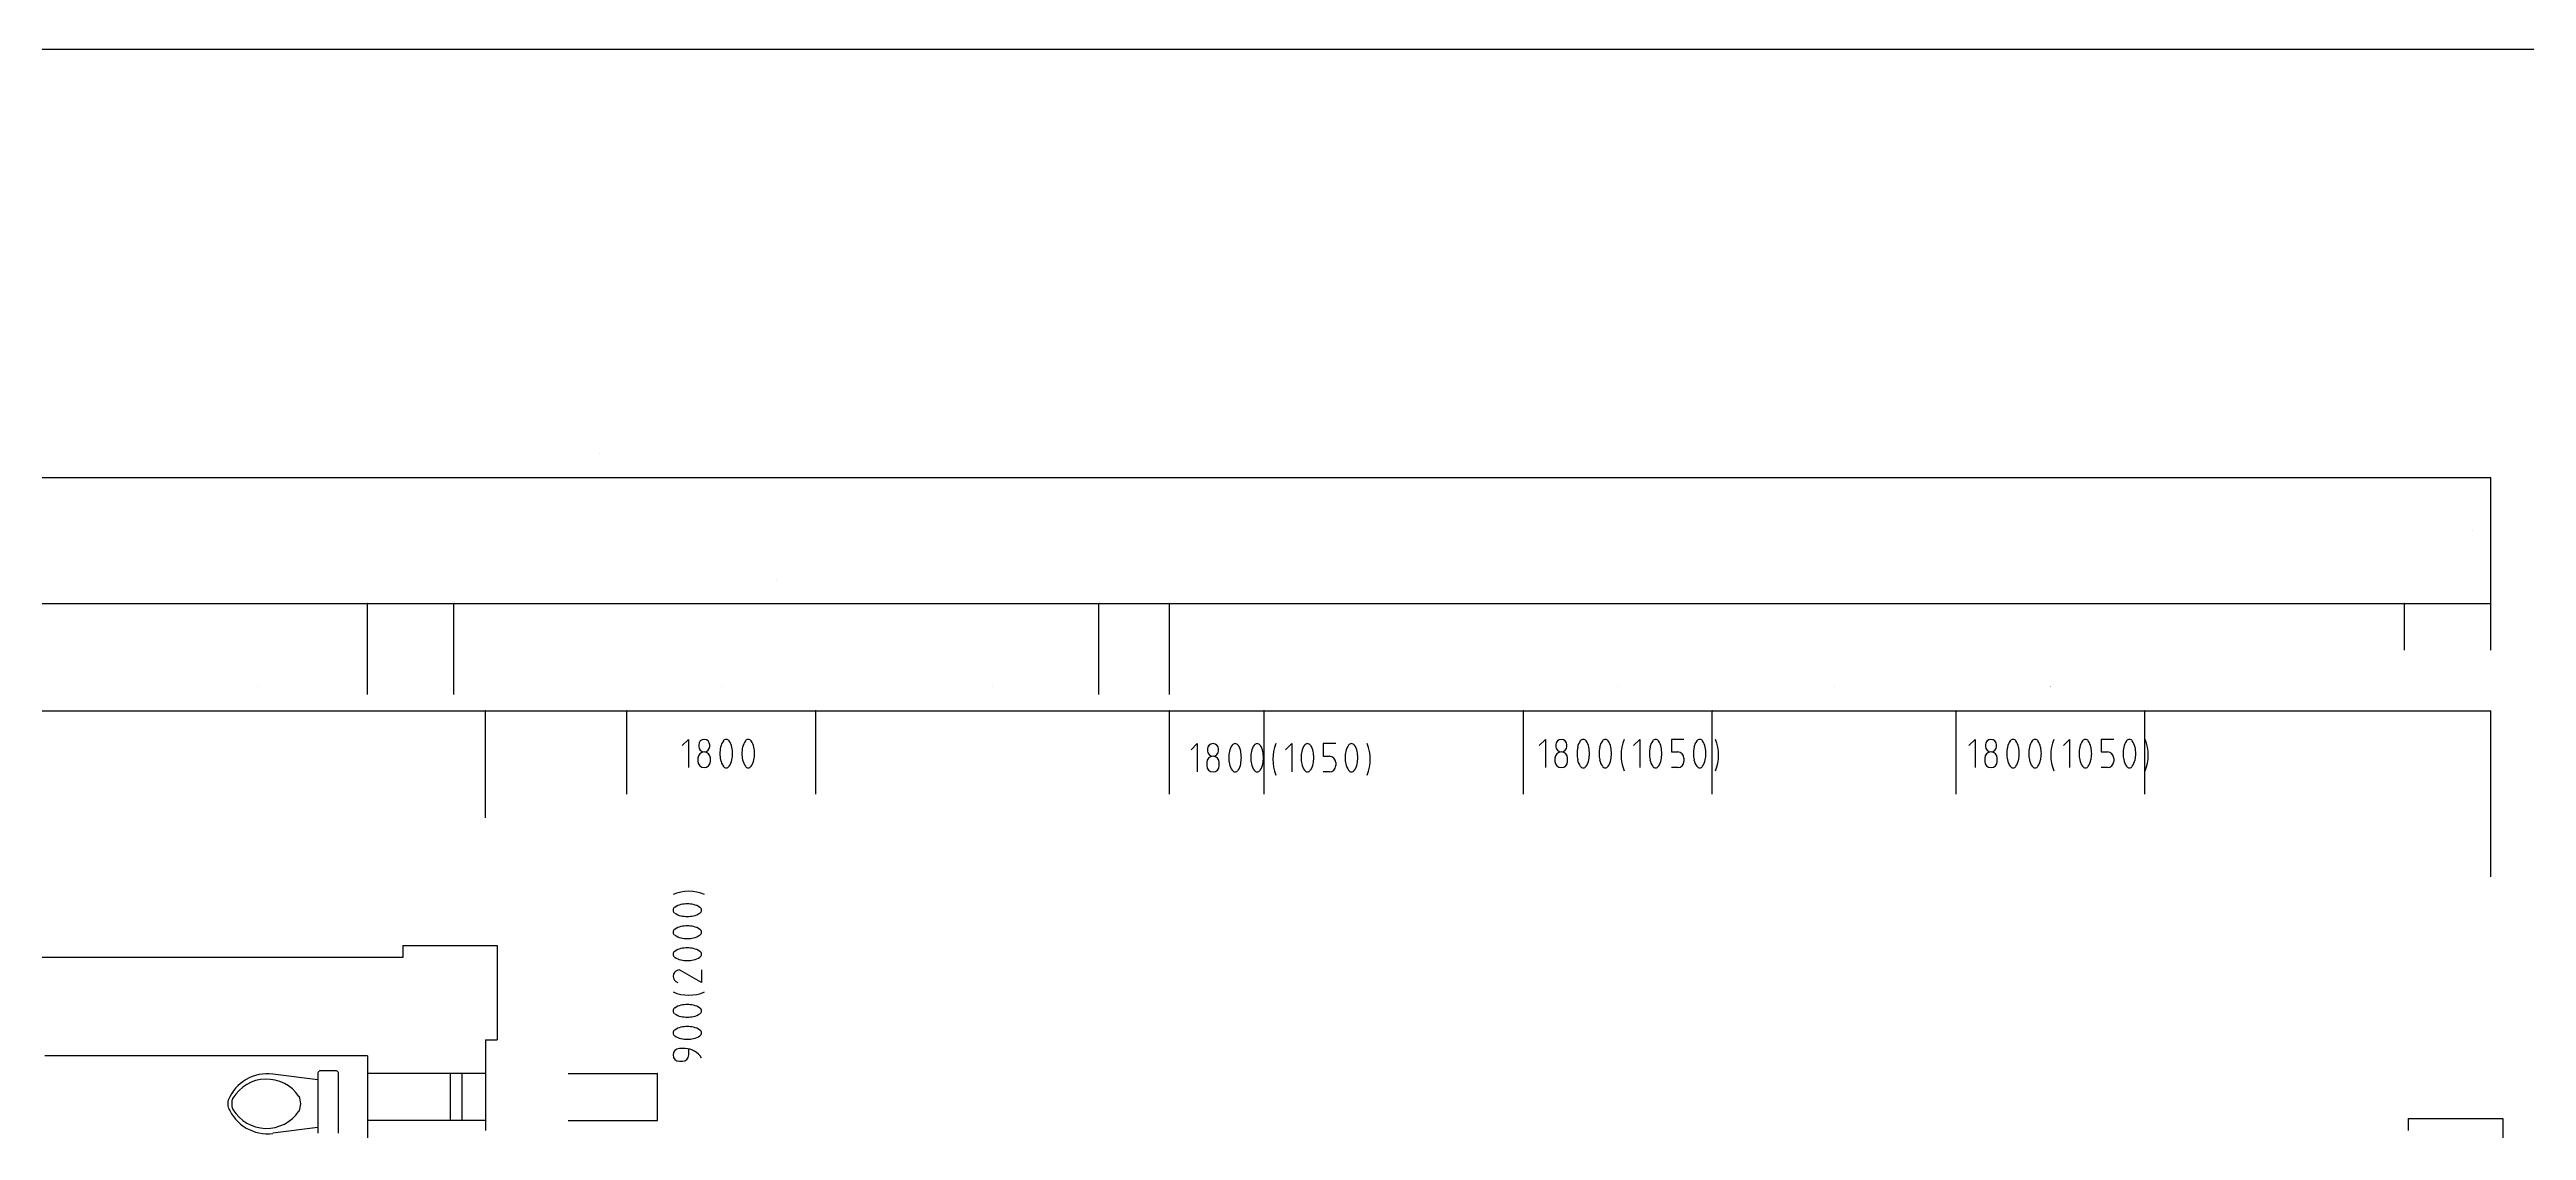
# Model space of a CAD drawing. Header units: millimetres. Extents: x 138818 to 180818, y 10174 to 39874.
# Drawn here: x 150919 to 166666, y 33003 to 39874 of the extents above; entities that cross this region are included whole.
import ezdxf

# ---------------------------------------------------------------- set-up
doc = ezdxf.new("R2010")
doc.units = ezdxf.units.MM
for name, color, linetype in [('koty', 7, 'ByLayer'), ('obrys', 7, 'ByLayer'), ('ramecek', 7, 'ByLayer'), ('tenka', 7, 'ByLayer')]:
    doc.layers.add(name, color=color, linetype=linetype)
doc.styles.get("Standard").update_dxf_attribs({"font": 'txt', "width": 0.75})

msp = doc.modelspace()

# ---------------------------------------------------------------- linework, layer by layer
at = {"layer": 'koty'}
for p, q in [((142390, 37153), (166440, 37153)), ((166440, 37153), (166439, 37153)), ((166439, 37153), (166439, 37153)), ((166439, 37153), (166440, 37153)), ((166440, 36149), (166440, 37154)), ((147540, 36353), (152940, 36353)), ((152940, 36353), (152939, 36353)), ((152939, 36353), (152939, 36353)), ((152939, 36353), (152940, 36353)), ((152940, 35775), (152940, 36354)), ((152940, 35775), (152940, 36354)), ((152940, 36353), (153490, 36353)), ((152940, 36353), (152941, 36353)), ((152941, 36353), (152940, 36353)), ((152941, 36353), (152941, 36353)), ((153490, 36353), (153489, 36353)), ((153489, 36353), (153489, 36353)), ((153489, 36353), (153490, 36353)), ((153490, 35775), (153490, 36354)), ((153490, 35775), (153490, 36354)), ((153490, 36353), (157590, 36353)), ((153490, 36353), (153491, 36353)), ((153491, 36353), (153490, 36353)), ((153491, 36353), (153491, 36353)), ((157590, 36353), (157589, 36353)), ((157589, 36353), (157589, 36353)), ((157589, 36353), (157590, 36353)), ((157590, 35775), (157590, 36354)), ((157590, 35775), (157590, 36354)), ((157590, 36353), (158040, 36353)), ((157590, 36353), (157591, 36353)), ((157591, 36353), (157590, 36353)), ((157591, 36353), (157591, 36353)), ((158040, 36353), (158039, 36353)), ((158039, 36353), (158039, 36353)), ((158039, 36353), (158040, 36353)), ((158040, 35775), (158040, 36354)), ((158040, 35775), (158040, 36354)), ((158040, 36353), (165890, 36353)), ((158040, 36353), (158041, 36353)), ((158041, 36353), (158040, 36353)), ((158041, 36353), (158041, 36353)), ((165890, 36353), (165889, 36353)), ((165889, 36353), (165889, 36353)), ((165889, 36353), (165890, 36353)), ((165890, 36055), (165890, 36354)), ((165890, 36055), (165890, 36354)), ((165890, 36353), (166440, 36353)), ((165890, 36353), (165891, 36353)), ((165891, 36353), (165890, 36353)), ((165891, 36353), (165891, 36353)), ((166440, 36353), (166439, 36353)), ((166439, 36353), (166439, 36353)), ((166439, 36353), (166440, 36353)), ((166440, 36055), (166440, 36354)), ((150790, 35671), (153690, 35671)), ((153690, 35671), (153689, 35671)), ((153689, 35671), (153689, 35671)), ((153689, 35671), (153690, 35671)), ((153690, 34990), (153690, 35672)), ((153690, 35141), (153690, 35672)), ((153690, 35671), (154590, 35671)), ((153690, 35671), (153691, 35671)), ((153691, 35671), (153690, 35671)), ((153691, 35671), (153691, 35671)), ((154590, 35671), (154589, 35671)), ((154589, 35671), (154589, 35671)), ((154589, 35671), (154590, 35671)), ((154590, 35141), (154590, 35672)), ((154590, 35141), (154590, 35672)), ((154590, 35671), (155790, 35671)), ((154590, 35671), (154591, 35671)), ((154591, 35671), (154590, 35671)), ((154591, 35671), (154591, 35671)), ((155790, 35671), (155789, 35671)), ((155789, 35671), (155789, 35671)), ((155789, 35671), (155790, 35671)), ((155790, 35141), (155790, 35672)), ((155790, 35141), (155790, 35672)), ((155790, 35671), (158040, 35671)), ((155790, 35671), (155791, 35671)), ((155791, 35671), (155790, 35671)), ((155791, 35671), (155791, 35671)), ((158040, 35671), (158039, 35671)), ((158039, 35671), (158039, 35671)), ((158039, 35671), (158040, 35671)), ((158040, 35141), (158040, 35672)), ((158040, 35141), (158040, 35672)), ((158040, 35671), (158640, 35671)), ((158040, 35671), (158041, 35671)), ((158041, 35671), (158040, 35671)), ((158041, 35671), (158041, 35671)), ((158640, 35671), (158639, 35671)), ((158639, 35671), (158639, 35671)), ((158639, 35671), (158640, 35671)), ((158640, 35141), (158640, 35672)), ((158640, 35141), (158640, 35672)), ((158640, 35671), (160290, 35671)), ((158640, 35671), (158641, 35671)), ((158641, 35671), (158640, 35671)), ((158641, 35671), (158641, 35671)), ((160290, 35671), (160289, 35671)), ((160289, 35671), (160289, 35671)), ((160289, 35671), (160290, 35671)), ((160290, 35141), (160290, 35672)), ((160290, 35141), (160290, 35672)), ((160290, 35671), (161490, 35671)), ((160290, 35671), (160291, 35671)), ((160291, 35671), (160290, 35671)), ((160291, 35671), (160291, 35671)), ((161490, 35671), (161489, 35671)), ((161489, 35671), (161489, 35671)), ((161489, 35671), (161490, 35671)), ((161490, 35141), (161490, 35672)), ((161490, 35141), (161490, 35672)), ((161490, 35671), (163040, 35671)), ((161490, 35671), (161491, 35671)), ((161491, 35671), (161490, 35671)), ((161491, 35671), (161491, 35671)), ((163040, 35671), (163039, 35671)), ((163039, 35671), (163039, 35671)), ((163039, 35671), (163040, 35671)), ((163040, 35141), (163040, 35672)), ((163040, 35141), (163040, 35672)), ((163040, 35671), (164240, 35671)), ((163040, 35671), (163041, 35671)), ((163041, 35671), (163040, 35671)), ((163041, 35671), (163041, 35671)), ((164240, 35671), (164239, 35671)), ((164239, 35671), (164239, 35671)), ((164239, 35671), (164240, 35671)), ((164240, 35141), (164240, 35672)), ((164240, 35141), (164240, 35672)), ((164240, 35671), (166440, 35671)), ((164240, 35671), (164241, 35671)), ((164241, 35671), (164240, 35671)), ((164241, 35671), (164241, 35671)), ((166440, 35671), (166439, 35671)), ((166439, 35671), (166439, 35671)), ((166439, 35671), (166440, 35671)), ((166440, 34616), (166440, 35672)), ((154941, 35449), (154981, 35489)), ((154981, 35489), (154981, 35309)), ((155046, 35454), (155046, 35444)), ((155116, 35444), (155116, 35454)), ((158176, 35422), (158216, 35462)), ((158216, 35462), (158216, 35282)), ((158776, 35422), (158816, 35462)), ((158816, 35462), (158816, 35282)), ((159096, 35462), (159016, 35462)), ((159016, 35462), (159016, 35382)), ((160390, 35449), (160430, 35489)), ((160430, 35489), (160430, 35309)), ((160495, 35454), (160495, 35444)), ((160565, 35444), (160565, 35454)), ((160990, 35449), (161030, 35489)), ((161030, 35489), (161030, 35309)), ((161310, 35489), (161230, 35489)), ((161230, 35489), (161230, 35409)), ((163122, 35449), (163162, 35489)), ((163162, 35489), (163162, 35309)), ((163227, 35454), (163227, 35444)), ((163297, 35444), (163297, 35454)), ((163722, 35449), (163762, 35489)), ((163762, 35489), (163762, 35309)), ((164042, 35489), (163962, 35489)), ((163962, 35489), (163962, 35409)), ((155041, 35369), (155041, 35349)), ((155121, 35349), (155121, 35369)), ((158276, 35342), (158276, 35322)), ((158281, 35427), (158281, 35417)), ((158351, 35417), (158351, 35427)), ((158356, 35322), (158356, 35342)), ((159016, 35382), (159056, 35382)), ((159056, 35282), (159016, 35282)), ((159096, 35342), (159096, 35322)), ((160490, 35369), (160490, 35349)), ((160570, 35349), (160570, 35369)), ((161230, 35409), (161270, 35409)), ((161270, 35309), (161230, 35309)), ((161310, 35369), (161310, 35349)), ((163222, 35369), (163222, 35349)), ((163302, 35349), (163302, 35369)), ((163962, 35409), (164002, 35409)), ((164002, 35309), (163962, 35309)), ((164042, 35369), (164042, 35349)), ((155063, 33943), (154930, 34020)), ((155063, 34023), (155063, 33943)), ((154960, 33523), (154923, 33523)), ((154923, 33443), (154943, 33443)), ((154983, 33483), (154983, 33521)), ((154217, 33365), (154785, 33365)), ((154783, 33364), (154784, 33365)), ((154784, 33364), (154783, 33364)), ((154784, 33065), (154784, 33365)), ((154784, 33365), (154784, 33364)), ((154217, 33065), (154785, 33065)), ((154784, 33065), (154783, 33066)), ((154783, 33066), (154784, 33066)), ((154784, 33066), (154784, 33065))]:
    msp.add_line(p, q, dxfattribs=at)
for centre, radius, start, end in [((155081, 35454), 35, 0, 180), ((155081, 35444), 35, 180, 0), ((155369, 35399), 188, 167.9131, 180.1885), ((155280, 35421), 96.1, 143.2325, 169.4911), ((155221, 35467), 21.8, 32.757, 147.243), ((155163, 35421), 96.1, 10.5089, 36.7675), ((155073, 35399), 188, 359.8115, 12.0869), ((155509, 35399), 188, 167.9131, 180.1885), ((155420, 35421), 96.1, 143.2325, 169.4911), ((155361, 35467), 21.8, 32.757, 147.243), ((155303, 35421), 96.1, 10.5089, 36.7675), ((155213, 35399), 188, 359.8115, 12.0869), ((158316, 35427), 35, 0, 180), ((158515, 35395), 96.1, 143.2325, 169.4911), ((158456, 35440), 21.8, 32.757, 147.243), ((158398, 35395), 96.1, 10.5089, 36.7675), ((158655, 35395), 96.1, 143.2325, 169.4911), ((158596, 35440), 21.8, 32.757, 147.243), ((158538, 35395), 96.1, 10.5089, 36.7675), ((158956, 35362), 260, 157.3801, 202.6199), ((158975, 35395), 96.1, 143.2325, 169.4911), ((158916, 35440), 21.8, 32.757, 147.243), ((158858, 35395), 96.1, 10.5089, 36.7675), ((159255, 35395), 96.1, 143.2325, 169.4911), ((159196, 35440), 21.8, 32.757, 147.243), ((159138, 35395), 96.1, 10.5089, 36.7675), ((159056, 35362), 260, 337.3801, 22.6199), ((160530, 35454), 35, 0, 180), ((160530, 35444), 35, 180, 0), ((160818, 35399), 188, 167.9131, 180.1885), ((160728, 35421), 96.1, 143.2325, 169.4911), ((160670, 35467), 21.8, 32.757, 147.243), ((160611, 35421), 96.1, 10.5089, 36.7675), ((160521, 35399), 188, 359.8115, 12.0869), ((160958, 35399), 188, 167.9131, 180.1885), ((160868, 35421), 96.1, 143.2325, 169.4911), ((160810, 35467), 21.8, 32.757, 147.243), ((160751, 35421), 96.1, 10.5089, 36.7675), ((160661, 35399), 188, 359.8115, 12.0869), ((161170, 35389), 260, 157.3801, 202.6199), ((161278, 35399), 188, 167.9131, 180.1885), ((161188, 35421), 96.1, 143.2325, 169.4911), ((161130, 35467), 21.8, 32.757, 147.243), ((161071, 35421), 96.1, 10.5089, 36.7675), ((160981, 35399), 188, 359.8115, 12.0869), ((161558, 35399), 188, 167.9131, 180.1885), ((161468, 35421), 96.1, 143.2325, 169.4911), ((161410, 35467), 21.8, 32.757, 147.243), ((161351, 35421), 96.1, 10.5089, 36.7675), ((161261, 35399), 188, 359.8115, 12.0869), ((161270, 35389), 260, 337.3801, 22.6199), ((163262, 35454), 35, 0, 180), ((163262, 35444), 35, 180, 0), ((163550, 35399), 188, 167.9131, 180.1885), ((163461, 35421), 96.1, 143.2325, 169.4911), ((163402, 35467), 21.8, 32.757, 147.243), ((163343, 35421), 96.1, 10.5089, 36.7675), ((163254, 35399), 188, 359.8115, 12.0869), ((163690, 35399), 188, 167.9131, 180.1885), ((163601, 35421), 96.1, 143.2325, 169.4911), ((163542, 35467), 21.8, 32.757, 147.243), ((163483, 35421), 96.1, 10.5089, 36.7675), ((163394, 35399), 188, 359.8115, 12.0869), ((163902, 35389), 260, 157.3801, 202.6199), ((164010, 35399), 188, 167.9131, 180.1885), ((163921, 35421), 96.1, 143.2325, 169.4911), ((163862, 35467), 21.8, 32.757, 147.243), ((163803, 35421), 96.1, 10.5089, 36.7675), ((163714, 35399), 188, 359.8115, 12.0869), ((164290, 35399), 188, 167.9131, 180.1885), ((164201, 35421), 96.1, 143.2325, 169.4911), ((164142, 35467), 21.8, 32.757, 147.243), ((164083, 35421), 96.1, 10.5089, 36.7675), ((163994, 35399), 188, 359.8115, 12.0869), ((164002, 35389), 260, 337.3801, 22.6199), ((155081, 35369), 40, 0, 180), ((155081, 35349), 40, 180, 0), ((155369, 35398), 188, 179.8115, 192.0869), ((155280, 35376), 96.1, 190.5089, 216.7675), ((155221, 35330), 21.8, 212.757, 327.243), ((155163, 35376), 96.1, 323.2325, 349.4911), ((155073, 35398), 188, 347.9131, 0.1885), ((155509, 35398), 188, 179.8115, 192.0869), ((155420, 35376), 96.1, 190.5089, 216.7675), ((155361, 35330), 21.8, 212.757, 327.243), ((155303, 35376), 96.1, 323.2325, 349.4911), ((155213, 35398), 188, 347.9131, 0.1885), ((158316, 35342), 40, 0, 180), ((158316, 35322), 40, 180, 0), ((158316, 35417), 35, 180, 0), ((158604, 35373), 188, 167.9131, 180.1885), ((158604, 35372), 188, 179.8115, 192.0869), ((158515, 35350), 96.1, 190.5089, 216.7675), ((158456, 35304), 21.8, 212.757, 327.243), ((158398, 35350), 96.1, 323.2325, 349.4911), ((158308, 35373), 188, 359.8115, 12.0869), ((158308, 35372), 188, 347.9131, 0.1885), ((158744, 35373), 188, 167.9131, 180.1885), ((158744, 35372), 188, 179.8115, 192.0869), ((158655, 35350), 96.1, 190.5089, 216.7675), ((158596, 35304), 21.8, 212.757, 327.243), ((158538, 35350), 96.1, 323.2325, 349.4911), ((158448, 35373), 188, 359.8115, 12.0869), ((158448, 35372), 188, 347.9131, 0.1885), ((159064, 35373), 188, 167.9131, 180.1885), ((159064, 35372), 188, 179.8115, 192.0869), ((158975, 35350), 96.1, 190.5089, 216.7675), ((158916, 35304), 21.8, 212.757, 327.243), ((158858, 35350), 96.1, 323.2325, 349.4911), ((158768, 35373), 188, 359.8115, 12.0869), ((158768, 35372), 188, 347.9131, 0.1885), ((159056, 35342), 40, 0, 90), ((159056, 35322), 40, 270, 0), ((159344, 35373), 188, 167.9131, 180.1885), ((159344, 35372), 188, 179.8115, 192.0869), ((159255, 35350), 96.1, 190.5089, 216.7675), ((159196, 35304), 21.8, 212.757, 327.243), ((159138, 35350), 96.1, 323.2325, 349.4911), ((159048, 35373), 188, 359.8115, 12.0869), ((159048, 35372), 188, 347.9131, 0.1885), ((160530, 35369), 40, 0, 180), ((160530, 35349), 40, 180, 0), ((160818, 35398), 188, 179.8115, 192.0869), ((160728, 35376), 96.1, 190.5089, 216.7675), ((160670, 35330), 21.8, 212.757, 327.243), ((160611, 35376), 96.1, 323.2325, 349.4911), ((160521, 35398), 188, 347.9131, 0.1885), ((160958, 35398), 188, 179.8115, 192.0869), ((160868, 35376), 96.1, 190.5089, 216.7675), ((160810, 35330), 21.8, 212.757, 327.243), ((160751, 35376), 96.1, 323.2325, 349.4911), ((160661, 35398), 188, 347.9131, 0.1885), ((161278, 35398), 188, 179.8115, 192.0869), ((161188, 35376), 96.1, 190.5089, 216.7675), ((161130, 35330), 21.8, 212.757, 327.243), ((161071, 35376), 96.1, 323.2325, 349.4911), ((160981, 35398), 188, 347.9131, 0.1885), ((161270, 35369), 40, 0, 90), ((161270, 35349), 40, 270, 0), ((161558, 35398), 188, 179.8115, 192.0869), ((161468, 35376), 96.1, 190.5089, 216.7675), ((161410, 35330), 21.8, 212.757, 327.243), ((161351, 35376), 96.1, 323.2325, 349.4911), ((161261, 35398), 188, 347.9131, 0.1885), ((163262, 35369), 40, 0, 180), ((163262, 35349), 40, 180, 0), ((163550, 35398), 188, 179.8115, 192.0869), ((163461, 35376), 96.1, 190.5089, 216.7675), ((163402, 35330), 21.8, 212.757, 327.243), ((163343, 35376), 96.1, 323.2325, 349.4911), ((163254, 35398), 188, 347.9131, 0.1885), ((163690, 35398), 188, 179.8115, 192.0869), ((163601, 35376), 96.1, 190.5089, 216.7675), ((163542, 35330), 21.8, 212.757, 327.243), ((163483, 35376), 96.1, 323.2325, 349.4911), ((163394, 35398), 188, 347.9131, 0.1885), ((164010, 35398), 188, 179.8115, 192.0869), ((163921, 35376), 96.1, 190.5089, 216.7675), ((163862, 35330), 21.8, 212.757, 327.243), ((163803, 35376), 96.1, 323.2325, 349.4911), ((163714, 35398), 188, 347.9131, 0.1885), ((164002, 35369), 40, 0, 90), ((164002, 35349), 40, 270, 0), ((164290, 35398), 188, 179.8115, 192.0869), ((164201, 35376), 96.1, 190.5089, 216.7675), ((164142, 35330), 21.8, 212.757, 327.243), ((164083, 35376), 96.1, 323.2325, 349.4911), ((163994, 35398), 188, 347.9131, 0.1885), ((154983, 34263), 260, 67.3801, 112.6199), ((154905, 34403), 21.8, 122.757, 237.243), ((154951, 34344), 96.1, 100.5089, 126.7675), ((154951, 34462), 96.1, 233.2325, 259.4911), ((154973, 34255), 188, 89.8115, 102.0869), ((154973, 34551), 188, 257.9131, 270.1885), ((154974, 34255), 188, 77.9131, 90.1885), ((154974, 34551), 188, 269.8115, 282.0869), ((154996, 34344), 96.1, 53.2325, 79.4911), ((154996, 34462), 96.1, 280.5089, 306.7675), ((155042, 34403), 21.8, 302.757, 57.243), ((154905, 34263), 21.8, 122.757, 237.243), ((154951, 34204), 96.1, 100.5089, 126.7675), ((154951, 34322), 96.1, 233.2325, 259.4911), ((154973, 34115), 188, 89.8115, 102.0869), ((154973, 34411), 188, 257.9131, 270.1885), ((154974, 34115), 188, 77.9131, 90.1885), ((154974, 34411), 188, 269.8115, 282.0869), ((154996, 34204), 96.1, 53.2325, 79.4911), ((154996, 34322), 96.1, 280.5089, 306.7675), ((155042, 34263), 21.8, 302.757, 57.243), ((154905, 34123), 21.8, 122.757, 237.243), ((154923, 33983), 40, 104.4775, 255.5225), ((154951, 34064), 96.1, 100.5089, 126.7675), ((154951, 34182), 96.1, 233.2325, 259.4911), ((154920, 34003), 20, 59.8255, 110.5291), ((154973, 33975), 188, 89.8115, 102.0869), ((154973, 34271), 188, 257.9131, 270.1885), ((154974, 33975), 188, 77.9131, 90.1885), ((154974, 34271), 188, 269.8115, 282.0869), ((154996, 34064), 96.1, 53.2325, 79.4911), ((154996, 34182), 96.1, 280.5089, 306.7675), ((155042, 34123), 21.8, 302.757, 57.243), ((154983, 34123), 260, 247.3801, 292.6199), ((154905, 33763), 21.8, 122.757, 237.243), ((154951, 33704), 96.1, 100.5089, 126.7675), ((154951, 33822), 96.1, 233.2325, 259.4911), ((154973, 33615), 188, 89.8115, 102.0869), ((154973, 33911), 188, 257.9131, 270.1885), ((154974, 33615), 188, 77.9131, 90.1885), ((154974, 33911), 188, 269.8115, 282.0869), ((154996, 33704), 96.1, 53.2325, 79.4911), ((154996, 33822), 96.1, 280.5089, 306.7675), ((155042, 33763), 21.8, 302.757, 57.243), ((154905, 33623), 21.8, 122.757, 237.243), ((154951, 33564), 96.1, 100.5089, 126.7675), ((154951, 33682), 96.1, 233.2325, 259.4911), ((154973, 33475), 188, 89.8115, 102.0869), ((154973, 33771), 188, 257.9131, 270.1885), ((154974, 33475), 188, 77.9131, 90.1885), ((154974, 33771), 188, 269.8115, 282.0869), ((154996, 33564), 96.1, 53.2325, 79.4911), ((154996, 33682), 96.1, 280.5089, 306.7675), ((155042, 33623), 21.8, 302.757, 57.243), ((154923, 33483), 40, 90, 270), ((154943, 33483), 40, 270, 360), ((154960, 33403), 120, 30, 90)]:
    msp.add_arc(centre, radius, start, end, dxfattribs=at)
at = {"layer": 'obrys'}
for p, q in [((153165, 34178), (153765, 34178)), ((153165, 34178), (153165, 34103)), ((153765, 34178), (153765, 33578)), ((153165, 34103), (150790, 34103)), ((153690, 33578), (153765, 33578)), ((153690, 33578), (153690, 33365)), ((152940, 33478), (150890, 33478)), ((152940, 33478), (152940, 33365)), ((153690, 33365), (152940, 33365)), ((165915, 33078), (165915, 33003)), ((165915, 33078), (166515, 33078)), ((166515, 33078), (166515, 32478)), ((152940, 33065), (152940, 30578)), ((153690, 33065), (152940, 33065)), ((153690, 33065), (153690, 33003))]:
    msp.add_line(p, q, dxfattribs=at)
at = {"layer": 'ramecek'}
msp.add_line((180818, 39874), (138818, 39874), dxfattribs=at)
at = {"layer": 'tenka'}
for p, q in [((152624, 33324), (152338, 33361)), ((152940, 33365), (152940, 33065)), ((153465, 33365), (153465, 33065)), ((153540, 33365), (153540, 33065)), ((153690, 33365), (153690, 33065)), ((152624, 33022), (152338, 32985))]:
    msp.add_line(p, q, dxfattribs=at)
for points in [[(152624, 33360), (152624, 32986)], [(152734, 33382), (152646, 33382)], [(152756, 32986), (152756, 33360)]]:
    msp.add_lwpolyline(points, dxfattribs=at)
for centre, radius, start, end in [((152304, 33095), 268, 82.5694, 157.9714), ((152298, 33080), 249, 34.067, 148.9468), ((152644, 33363), 19.4, 81.8699, 188.1301), ((152737, 33363), 19.4, 351.8699, 98.1301), ((152140, 33173), 88, 164.8605, 195.1395), ((152304, 33250), 268, 202.0284, 277.6374), ((152165, 33173), 88, 155.7318, 204.2682), ((152298, 33265), 249, 211.053, 325.9318), ((152408, 33173), 108, 305.4752, 305.4778), ((152408, 33173), 108, 334.0871, 25.9101)]:
    msp.add_arc(centre, radius, start, end, dxfattribs=at)

# ---------------------------------------------------------------- texts
at = {"layer": 'koty', "char_height": 1.8, "width": 30, "attachment_point": 5}
for s, insert in [('24050', (154415, 37306)), ('550', (153370, 36814)), ('450', (157970, 36814)), ('550', (166320, 36814)), ('4100', (155540, 36506)), ('7850', (161965, 36506)), ('2900', (152240, 35823)), ('900', (154140, 35823)), ('1200', (155190, 35823)), ('2250', (156915, 35823)), ('600', (158340, 35823)), ('1650', (159465, 35823)), ('1200', (160890, 35823)), ('1550', (162265, 35823)), ('1200', (163640, 35823)), ('2200', (165340, 35823))]:
    msp.add_mtext(s, dxfattribs=dict(at, insert=insert))
at = {"layer": 'koty', "insert": (154795, 33844), "char_height": 1.8, "width": 30, "attachment_point": 5, "rotation": 90}
msp.add_mtext('300', dxfattribs=at)

doc.saveas('drawing.dxf')
